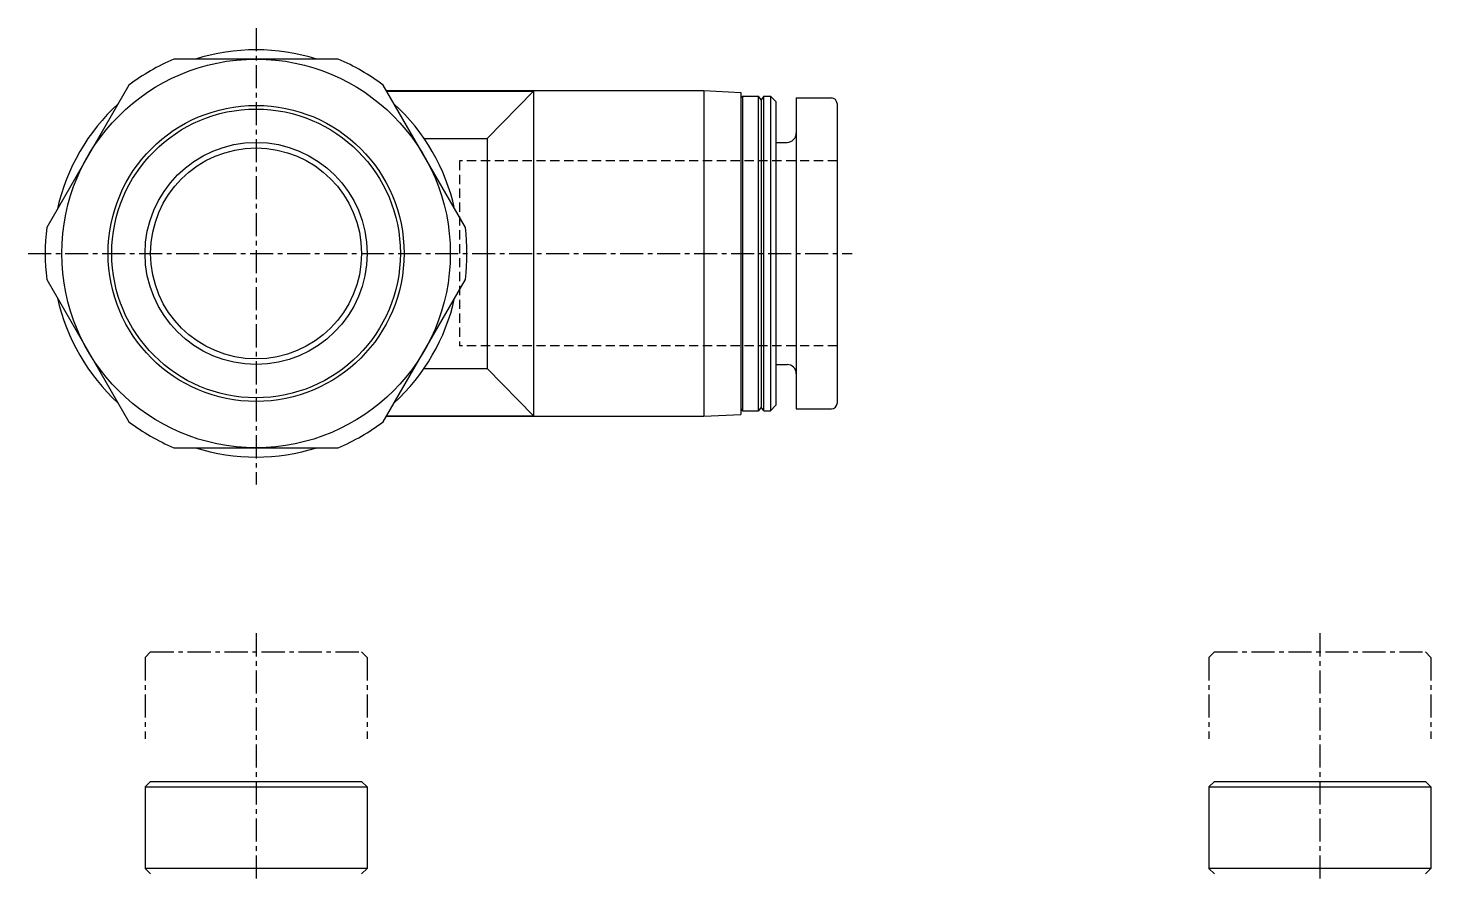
# Model space of a CAD drawing. Extents: x 3 to 108, y -23 to 87.
# Drawn here: x 26.4 to 102.2, y 41.5 to 87.2 of the extents above; entities that cross this region are included whole.
import ezdxf

# ---------------------------------------------------------------- set-up
doc = ezdxf.new("R2010")
doc.units = 0
doc.linetypes.add('CENTER', pattern=[2, 1.25, -0.25, 0.25, -0.25])
doc.linetypes.add('DASHED', pattern=[0.75, 0.5, -0.25])
doc.layers.get('0').update_dxf_attribs({"linetype": 'CONTINUOUS'})
doc.layers.add('CENTER', color=1, linetype='CENTER')

msp = doc.modelspace()

# ---------------------------------------------------------------- linework, layer by layer
at = {"color": 7, "linetype": 'CONTINUOUS'}
for p, q in [((43.166, 85.531), (34.287, 85.531)), ((31.853, 84.126), (27.414, 76.436)), ((50.04, 76.436), (45.6, 84.126)), ((45.771, 83.831), (62.927, 83.831)), ((45.789, 83.799), (53.727, 83.799)), ((51.227, 81.249), (53.727, 83.799)), ((53.727, 83.799), (53.727, 66.263)), ((62.927, 83.831), (64.927, 83.731)), ((62.927, 83.831), (62.927, 66.231)), ((64.927, 83.731), (64.927, 66.331)), ((64.927, 83.431), (65.027, 83.531)), ((65.027, 83.531), (65.027, 66.531)), ((65.027, 83.531), (65.877, 83.531)), ((65.877, 66.531), (65.877, 83.531)), ((66.027, 83.331), (65.877, 83.531)), ((66.177, 83.531), (66.027, 83.331)), ((66.177, 66.531), (66.177, 83.531)), ((66.177, 83.531), (66.527, 83.531)), ((66.527, 83.531), (66.527, 66.531)), ((66.827, 83.231), (66.527, 83.531)), ((67.927, 83.431), (69.827, 83.431)), ((67.927, 83.431), (67.927, 66.631)), ((66.027, 83.331), (66.027, 66.731)), ((66.827, 83.231), (66.827, 66.831)), ((70.127, 83.131), (70.127, 66.931)), ((47.801, 81.249), (51.227, 81.249)), ((51.227, 81.249), (51.227, 68.813)), ((66.827, 81.031), (67.427, 81.031)), ((27.414, 73.626), (31.853, 65.936)), ((45.6, 65.936), (50.04, 73.626)), ((66.827, 69.031), (67.427, 69.031)), ((47.801, 68.813), (51.227, 68.813)), ((51.227, 68.813), (53.727, 66.263)), ((66.027, 66.731), (65.877, 66.531)), ((66.177, 66.531), (66.027, 66.731)), ((66.827, 66.831), (66.527, 66.531)), ((45.771, 66.231), (62.927, 66.231)), ((45.789, 66.263), (53.727, 66.263)), ((62.927, 66.231), (64.927, 66.331)), ((64.927, 66.631), (65.027, 66.531)), ((65.027, 66.531), (65.877, 66.531)), ((66.177, 66.531), (66.527, 66.531)), ((67.927, 66.631), (69.827, 66.631)), ((34.287, 64.531), (43.166, 64.531)), ((32.727, 46.206), (33.027, 46.506)), ((33.027, 46.506), (44.427, 46.506)), ((44.727, 46.206), (44.427, 46.506)), ((90.227, 46.206), (90.527, 46.506)), ((90.527, 46.506), (101.927, 46.506)), ((102.227, 46.206), (101.927, 46.506)), ((32.727, 46.206), (44.727, 46.206)), ((32.727, 46.206), (32.727, 41.806)), ((44.727, 46.206), (44.727, 41.806)), ((90.227, 46.206), (90.227, 41.806)), ((90.227, 46.206), (102.227, 46.206)), ((102.227, 46.206), (102.227, 41.806)), ((33.027, 41.506), (32.727, 41.806)), ((44.727, 41.806), (32.727, 41.806)), ((44.427, 41.506), (44.727, 41.806)), ((102.227, 41.806), (90.227, 41.806)), ((90.527, 41.506), (90.227, 41.806)), ((101.927, 41.506), (102.227, 41.806))]:
    msp.add_line(p, q, dxfattribs=at)
at = {"color": 3, "linetype": 'DASHED'}
for p, q in [((70.127, 80.031), (49.727, 80.031)), ((49.727, 80.031), (49.727, 70.031)), ((70.127, 70.031), (49.727, 70.031))]:
    msp.add_line(p, q, dxfattribs=at)
at = {"color": 7, "linetype": 'CONTINUOUS'}
for radius in [10.5, 8, 7.8, 6, 5.7]:
    msp.add_circle((38.727, 75.031), radius, dxfattribs=at)
for centre, radius, start, end in [((38.727, 75.031), 11, 72.65856, 107.34144), ((38.727, 75.031), 11.4, 112.91954, 127.08046), ((38.727, 75.031), 11.4, 52.91954, 67.08046), ((69.827, 83.131), 0.3, 0, 90), ((38.727, 75.031), 11, 132.65856, 167.34144), ((38.727, 75.031), 11, 12.65856, 47.34144), ((67.427, 81.531), 0.5, 270, 0), ((38.727, 75.031), 11.4, 172.91954, 187.08046), ((38.727, 75.031), 11.4, 352.91954, 7.08046), ((38.727, 75.031), 11, 192.65856, 227.34144), ((38.727, 75.031), 11, 312.65856, 347.34144), ((67.427, 68.531), 0.5, 0, 90), ((69.827, 66.931), 0.3, 270, 0), ((38.727, 75.031), 11.4, 232.91954, 247.08046), ((38.727, 75.031), 11.4, 292.91954, 307.08046), ((38.727, 75.031), 11, 252.65856, 287.34144)]:
    msp.add_arc(centre, radius, start, end, dxfattribs=at)
at = {"layer": 'CENTER', "color": 1, "linetype": 'CENTER'}
for p, q in [((38.727, 87.207), (38.727, 62.542)), ((26.404, 75.031), (70.939, 75.031)), ((38.727, 54.506), (38.727, -0.887)), ((96.227, 54.506), (96.227, -0.887)), ((32.727, 53.206), (33.027, 53.506)), ((32.727, 53.206), (32.727, 48.806)), ((33.027, 53.506), (44.427, 53.506)), ((44.727, 53.206), (44.427, 53.506)), ((44.727, 53.206), (44.727, 48.806)), ((90.227, 53.206), (90.527, 53.506)), ((90.227, 53.206), (90.227, 48.806)), ((90.527, 53.506), (101.927, 53.506)), ((102.227, 53.206), (101.927, 53.506)), ((102.227, 53.206), (102.227, 48.806))]:
    msp.add_line(p, q, dxfattribs=at)

doc.saveas('drawing.dxf')
